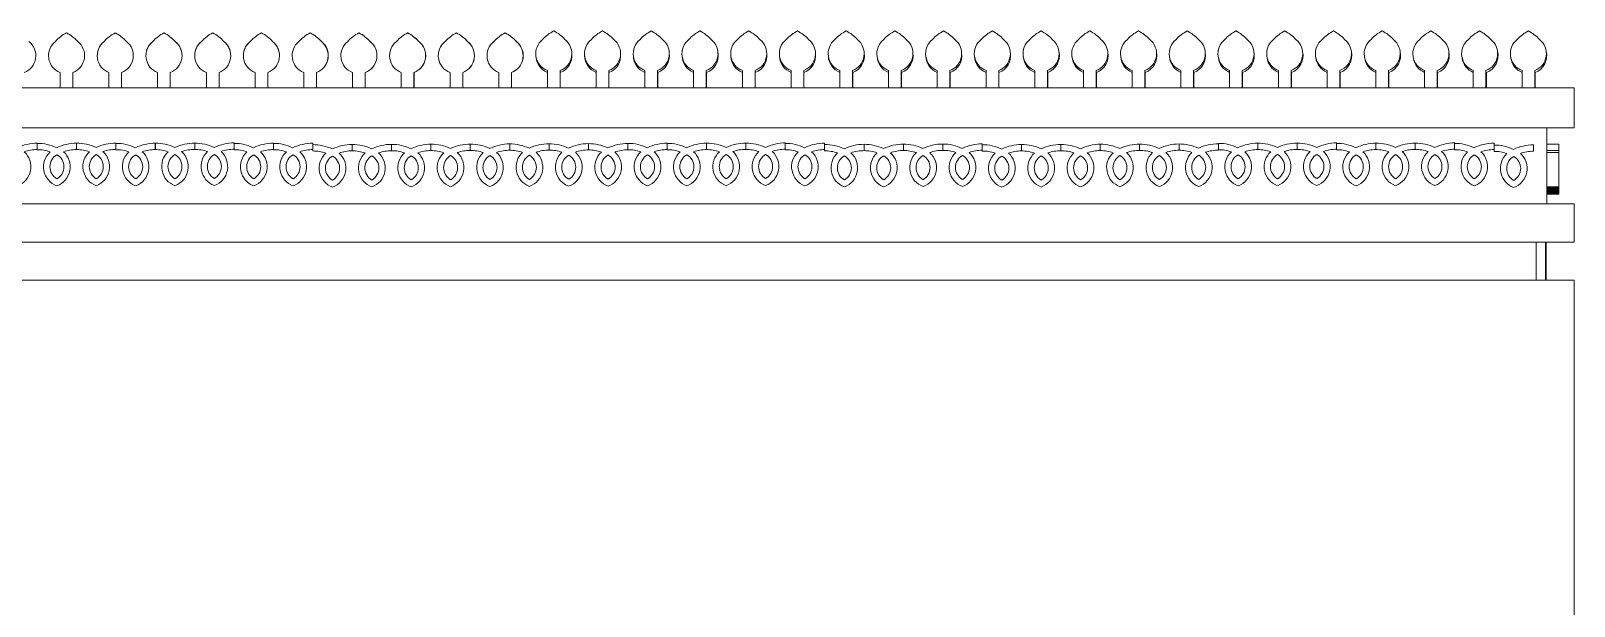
# Model space of a CAD drawing. Header units: inches. Extents: x -6210 to 141093, y -2740 to 21225.
# Drawn here: x 97488.3 to 97731.8, y 3316.5 to 3407.1 of the extents above; entities that cross this region are included whole.
import ezdxf

# ---------------------------------------------------------------- set-up
doc = ezdxf.new("R2010")
doc.units = ezdxf.units.IN
doc.header["$LTSCALE"] = 100
doc.header["$MEASUREMENT"] = 0

msp = doc.modelspace()

# ---------------------------------------------------------------- linework, layer by layer
at = {"color": 0, "linetype": 'Continuous', "lineweight": 0, "extrusion": (0, 1, 0)}
for p, q in [((97492.92308, 3400.54326), (97492.92308, 3398.12844)), ((97494.92308, 3398.12844), (97494.92308, 3400.54326)), ((97500.61058, 3400.54326), (97500.61058, 3398.12844)), ((97502.61058, 3398.12844), (97502.61058, 3400.54326)), ((97508.29808, 3400.54325), (97508.29808, 3398.12844)), ((97510.29808, 3398.12844), (97510.29808, 3400.54325)), ((97515.98558, 3400.54325), (97515.98558, 3398.12844)), ((97517.98558, 3398.12844), (97517.98558, 3400.54325)), ((97523.67308, 3400.54312), (97523.67308, 3398.12844)), ((97525.67308, 3398.12844), (97525.67308, 3400.54312)), ((97531.36058, 3400.54323), (97531.36058, 3398.12844)), ((97533.36058, 3398.12844), (97533.36058, 3400.54323)), ((97533.37079, 3400.54323), (97533.37079, 3398.12844)), ((97539.04808, 3400.54323), (97539.04808, 3398.12844)), ((97541.04808, 3398.12844), (97541.04808, 3400.54323)), ((97541.05829, 3400.54346), (97541.05829, 3398.12844)), ((97546.73558, 3400.54322), (97546.73558, 3398.12844)), ((97548.73558, 3398.12844), (97548.73558, 3400.54322)), ((97548.74579, 3400.54334), (97548.74579, 3398.12844)), ((97554.42308, 3400.54322), (97554.42308, 3398.12844)), ((97556.42308, 3398.12844), (97556.42308, 3400.54322)), ((97556.43329, 3400.54322), (97556.43329, 3398.12844)), ((97562.11058, 3400.5431), (97562.11058, 3398.12844)), ((97564.11058, 3398.12844), (97564.11058, 3400.5431)), ((97564.13101, 3400.54321), (97564.13101, 3398.12844)), ((97569.79808, 3400.85463), (97569.79808, 3398.12844)), ((97571.79808, 3398.12844), (97571.79808, 3400.85463)), ((97571.81851, 3400.54344), (97571.81851, 3398.12844)), ((97577.48558, 3400.8545), (97577.48558, 3398.12844)), ((97579.48558, 3398.12844), (97579.48558, 3400.8545)), ((97579.50601, 3400.54332), (97579.50601, 3398.12844)), ((97585.17308, 3400.85438), (97585.17308, 3398.12844)), ((97587.17308, 3398.12844), (97587.17308, 3400.85438)), ((97587.19351, 3400.5432), (97587.19351, 3398.12844)), ((97592.86058, 3400.85426), (97592.86058, 3398.12844)), ((97594.86058, 3398.12844), (97594.86058, 3400.85426)), ((97594.89122, 3400.54319), (97594.89122, 3398.12844)), ((97600.54808, 3400.85425), (97600.54808, 3398.12844)), ((97602.54808, 3398.12844), (97602.54808, 3400.85425)), ((97602.57872, 3400.54342), (97602.57872, 3398.12844)), ((97608.23558, 3400.85425), (97608.23558, 3398.12844)), ((97610.23558, 3398.12844), (97610.23558, 3400.85425)), ((97610.26622, 3400.5433), (97610.26622, 3398.12844)), ((97615.92308, 3400.85424), (97615.92308, 3398.12844)), ((97617.92308, 3398.12844), (97617.92308, 3400.85424)), ((97617.95372, 3400.54329), (97617.95372, 3398.12844)), ((97623.61058, 3400.85412), (97623.61058, 3398.12844)), ((97625.61058, 3398.12844), (97625.61058, 3400.85412)), ((97625.64122, 3400.54352), (97625.64122, 3398.12844)), ((97631.29808, 3400.854), (97631.29808, 3398.12844)), ((97633.29808, 3398.12844), (97633.29808, 3400.854)), ((97633.32872, 3400.5434), (97633.32872, 3398.12844)), ((97638.98558, 3400.85388), (97638.98558, 3398.12844)), ((97640.98558, 3398.12844), (97640.98558, 3400.85388)), ((97641.01622, 3400.54327), (97641.01622, 3398.12844)), ((97646.67308, 3400.85375), (97646.67308, 3398.12844)), ((97648.67308, 3398.12844), (97648.67308, 3400.85375)), ((97648.71394, 3400.54327), (97648.71394, 3398.12844)), ((97654.36058, 3400.85375), (97654.36058, 3398.12844)), ((97656.36058, 3398.12844), (97656.36058, 3400.85375)), ((97656.40144, 3400.54349), (97656.40144, 3398.12844)), ((97662.04808, 3400.85374), (97662.04808, 3398.12844)), ((97664.04808, 3398.12844), (97664.04808, 3400.85374)), ((97664.08894, 3400.54337), (97664.08894, 3398.12844)), ((97669.73558, 3400.85374), (97669.73558, 3398.12844)), ((97671.73558, 3398.12844), (97671.73558, 3400.85374)), ((97671.77644, 3400.54325), (97671.77644, 3398.12844)), ((97677.42308, 3400.85362), (97677.42308, 3398.12844)), ((97679.42308, 3398.12844), (97679.42308, 3400.85362)), ((97679.47415, 3400.54325), (97679.47415, 3398.12844)), ((97685.11058, 3400.85349), (97685.11058, 3398.12844)), ((97687.11058, 3398.12844), (97687.11058, 3400.85349)), ((97687.16165, 3400.54347), (97687.16165, 3398.12844)), ((97692.79808, 3400.85337), (97692.79808, 3398.12844)), ((97694.79808, 3398.12844), (97694.79808, 3400.85337)), ((97694.84915, 3400.54335), (97694.84915, 3398.12844)), ((97700.48558, 3400.85325), (97700.48558, 3398.12844)), ((97702.48558, 3398.12844), (97702.48558, 3400.85325)), ((97702.53665, 3400.54323), (97702.53665, 3398.12844)), ((97708.17308, 3400.85324), (97708.17308, 3398.12844)), ((97710.17308, 3398.12844), (97710.17308, 3400.85324)), ((97710.23437, 3400.54322), (97710.23436, 3398.12844)), ((97715.86058, 3400.85324), (97715.86058, 3398.12844)), ((97717.86058, 3398.12844), (97717.86058, 3400.85324)), ((97717.92187, 3400.54345), (97717.92186, 3398.12844)), ((97723.54808, 3400.85323), (97723.54808, 3398.12844)), ((97725.54808, 3398.12844), (97725.54808, 3400.85323)), ((97725.60937, 3400.54333), (97725.60936, 3398.12844)), ((97731.77012, 3398.12844), (97377.56972, 3398.12844)), ((97731.77012, 3398.12844), (97731.77012, 3391.83257)), ((97371.39574, 3391.83257), (97731.77012, 3391.83257)), ((97727.47172, 3391.83257), (97727.47172, 3379.83257)), ((97489.30118, 3389.4013), (97489.30118, 3388.40404)), ((97489.30118, 3388.38079), (97489.30118, 3389.37805)), ((97495.51328, 3389.4013), (97495.51328, 3388.40404)), ((97495.51328, 3388.40404), (97495.51328, 3389.4013)), ((97501.72538, 3389.42456), (97501.72538, 3388.4273)), ((97501.72538, 3388.38079), (97501.72538, 3389.37805)), ((97507.92834, 3388.40404), (97507.92834, 3389.4013)), ((97507.93748, 3389.4013), (97507.93748, 3388.40404)), ((97514.14044, 3389.42456), (97514.14044, 3388.42729)), ((97514.14044, 3388.42729), (97514.14044, 3389.42456)), ((97520.35254, 3389.44781), (97520.35254, 3388.45055)), ((97520.35254, 3388.38079), (97520.35254, 3389.37805)), ((97526.56464, 3389.4013), (97526.56464, 3388.40404)), ((97526.56464, 3388.38079), (97526.56464, 3389.37805)), ((97532.77674, 3389.4013), (97532.77674, 3388.40404)), ((97532.77674, 3388.17694), (97532.77674, 3389.1742)), ((97538.98884, 3389.19746), (97538.98884, 3388.2002)), ((97538.98884, 3388.2002), (97538.98884, 3389.19746)), ((97545.20094, 3389.22072), (97545.20094, 3388.22346)), ((97545.20094, 3388.22346), (97545.20094, 3389.22072)), ((97551.41304, 3389.24397), (97551.41304, 3388.24671)), ((97551.41304, 3388.24671), (97551.41304, 3389.24397)), ((97557.62514, 3389.26723), (97557.62514, 3388.26997)), ((97557.62514, 3388.26997), (97557.62514, 3389.26723)), ((97563.83724, 3389.29049), (97563.83724, 3388.29323)), ((97563.83724, 3388.29323), (97563.83724, 3389.29049)), ((97570.04934, 3389.31374), (97570.04934, 3388.31648)), ((97570.04934, 3388.31648), (97570.04934, 3389.31374)), ((97576.26144, 3389.337), (97576.26144, 3388.33974)), ((97576.26144, 3388.33974), (97576.26144, 3389.337)), ((97582.47354, 3388.38079), (97582.47354, 3389.37805)), ((97582.47354, 3389.36026), (97582.47354, 3388.36299)), ((97588.68564, 3389.4013), (97588.68564, 3388.40404)), ((97588.68564, 3388.38079), (97588.68564, 3389.37805)), ((97594.89613, 3388.40404), (97594.89613, 3389.4013)), ((97594.89775, 3389.4013), (97594.89775, 3388.40404)), ((97601.10519, 3388.4273), (97601.10519, 3389.42456)), ((97601.10823, 3389.42456), (97601.10823, 3388.4273)), ((97607.31729, 3389.44782), (97607.31729, 3388.45056)), ((97607.31729, 3388.38079), (97607.31729, 3389.37805)), ((97613.52939, 3389.4013), (97613.52939, 3388.40404)), ((97613.52939, 3388.20737), (97613.52939, 3389.20463)), ((97619.74149, 3389.22789), (97619.74149, 3388.23063)), ((97619.74149, 3388.23063), (97619.74149, 3389.22789)), ((97625.95359, 3389.25114), (97625.95359, 3388.25388)), ((97625.95359, 3388.25388), (97625.95359, 3389.25114)), ((97632.16569, 3389.2744), (97632.16569, 3388.27714)), ((97632.16569, 3388.27714), (97632.16569, 3389.2744)), ((97638.37779, 3389.29766), (97638.37779, 3388.3004)), ((97638.37779, 3388.17239), (97638.37779, 3389.16965)), ((97644.58989, 3389.19291), (97644.58989, 3388.19565)), ((97644.58989, 3388.19565), (97644.58989, 3389.19291)), ((97650.80199, 3389.21617), (97650.80199, 3388.2189)), ((97650.80199, 3388.2189), (97650.80199, 3389.21617)), ((97657.01409, 3389.23942), (97657.01409, 3388.24216)), ((97657.01409, 3388.24216), (97657.01409, 3389.23942)), ((97663.22619, 3389.26268), (97663.22619, 3388.26542)), ((97663.22619, 3388.26542), (97663.22619, 3389.26268)), ((97669.43829, 3389.28593), (97669.43829, 3388.28867)), ((97669.43829, 3388.28867), (97669.43829, 3389.28593)), ((97675.65039, 3388.38079), (97675.65039, 3389.37805)), ((97675.65039, 3389.30919), (97675.65039, 3388.31193)), ((97681.86249, 3389.4013), (97681.86249, 3388.40404)), ((97681.86249, 3388.40404), (97681.86249, 3389.4013)), ((97688.07288, 3388.4273), (97688.07288, 3389.42456)), ((97688.07459, 3389.42456), (97688.07459, 3388.4273)), ((97694.28498, 3389.44782), (97694.28498, 3388.45056)), ((97694.28498, 3388.38079), (97694.28498, 3389.37805)), ((97700.49627, 3388.40404), (97700.49627, 3389.4013)), ((97700.49708, 3389.4013), (97700.49708, 3388.40404)), ((97706.70681, 3388.4273), (97706.70681, 3389.42456)), ((97706.70838, 3389.42456), (97706.70838, 3388.4273)), ((97712.91891, 3389.44782), (97712.91891, 3388.45056)), ((97712.91891, 3388.38079), (97712.91891, 3389.37805)), ((97719.13101, 3389.4013), (97719.13101, 3388.40404)), ((97727.47172, 3389.2605), (97729.34505, 3389.2605)), ((97729.34505, 3389.2605), (97729.34505, 3388.26324)), ((97719.13101, 3388.11845), (97719.13101, 3389.11571)), ((97725.34311, 3389.13897), (97725.34311, 3388.14171)), ((97727.47172, 3388.26324), (97729.34505, 3388.26324)), ((97727.47172, 3387.91889), (97729.34505, 3387.91889)), ((97729.34505, 3388.26324), (97729.34505, 3387.91889)), ((97729.34505, 3387.91889), (97729.34505, 3382.54581)), ((97727.47172, 3382.54581), (97729.34505, 3382.54581)), ((97727.47172, 3382.5226), (97729.34505, 3382.5226)), ((97727.47172, 3382.4994), (97729.34505, 3382.4994)), ((97727.47172, 3382.47614), (97729.34505, 3382.47614)), ((97727.47172, 3382.45288), (97729.34505, 3382.45288)), ((97727.47172, 3382.42963), (97729.34505, 3382.42963)), ((97727.47172, 3382.40637), (97729.34505, 3382.40637)), ((97727.47172, 3382.38311), (97729.34505, 3382.38311)), ((97727.47172, 3382.35991), (97729.34505, 3382.35991)), ((97727.47172, 3382.3367), (97729.34505, 3382.3367)), ((97727.47172, 3382.31345), (97729.34505, 3382.31345)), ((97727.47172, 3382.29019), (97729.34505, 3382.29019)), ((97727.47172, 3382.26698), (97729.34505, 3382.26698)), ((97727.47172, 3382.24373), (97729.34505, 3382.24373)), ((97727.47172, 3382.22047), (97729.34505, 3382.22047)), ((97727.47172, 3382.19721), (97729.34505, 3382.19721)), ((97727.47172, 3382.17401), (97729.34505, 3382.17401)), ((97727.47172, 3382.15075), (97729.34505, 3382.15075)), ((97727.47172, 3382.1275), (97729.34505, 3382.1275)), ((97727.47172, 3382.10424), (97729.34505, 3382.10424)), ((97727.47172, 3382.08098), (97729.34505, 3382.08098)), ((97727.47172, 3382.05773), (97729.34505, 3382.05773)), ((97727.47172, 3382.03452), (97729.34505, 3382.03452)), ((97727.47172, 3382.01126), (97729.34505, 3382.01126)), ((97727.47172, 3381.98806), (97729.34505, 3381.98806)), ((97727.47172, 3381.96485), (97729.34505, 3381.96485)), ((97727.47172, 3381.94165), (97729.34505, 3381.94165)), ((97727.47172, 3381.91844), (97729.34505, 3381.91844)), ((97727.47172, 3381.89519), (97729.34505, 3381.89519)), ((97727.47172, 3381.87193), (97729.34505, 3381.87193)), ((97727.47172, 3381.84867), (97729.34505, 3381.84867)), ((97729.34505, 3382.54581), (97729.34505, 3382.5226)), ((97729.34505, 3382.5226), (97729.34505, 3382.4994)), ((97729.34505, 3382.4994), (97729.34505, 3382.47614)), ((97729.34505, 3382.47614), (97729.34505, 3382.45288)), ((97729.34505, 3382.45288), (97729.34505, 3382.42963)), ((97729.34505, 3382.42963), (97729.34505, 3382.40637)), ((97729.34505, 3382.40637), (97729.34505, 3382.38311)), ((97729.34505, 3382.38311), (97729.34505, 3382.35991)), ((97729.34505, 3382.35991), (97729.34505, 3382.3367)), ((97729.34505, 3382.3367), (97729.34505, 3382.31345)), ((97729.34505, 3382.31345), (97729.34505, 3382.29019)), ((97729.34505, 3382.29019), (97729.34505, 3382.26698)), ((97729.34505, 3382.26698), (97729.34505, 3382.24373)), ((97729.34505, 3382.24373), (97729.34505, 3382.22047)), ((97729.34505, 3382.22047), (97729.34505, 3382.19721)), ((97729.34505, 3382.19721), (97729.34505, 3382.17401)), ((97729.34505, 3382.17401), (97729.34505, 3382.15075)), ((97729.34505, 3382.15075), (97729.34505, 3382.1275)), ((97729.34505, 3382.1275), (97729.34505, 3382.10424)), ((97729.34505, 3382.10424), (97729.34505, 3382.08098)), ((97729.34505, 3382.08098), (97729.34505, 3382.05773)), ((97729.34505, 3382.05773), (97729.34505, 3382.03452)), ((97729.34505, 3382.03452), (97729.34505, 3382.01126)), ((97729.34505, 3382.01126), (97729.34505, 3381.98806)), ((97729.34505, 3381.98806), (97729.34505, 3381.96485)), ((97729.34505, 3381.96485), (97729.34505, 3381.94165)), ((97729.34505, 3381.94165), (97729.34505, 3381.91844)), ((97729.34505, 3381.91844), (97729.34505, 3381.89519)), ((97729.34505, 3381.89519), (97729.34505, 3381.87193)), ((97729.34505, 3381.87193), (97729.34505, 3381.84867)), ((97729.34505, 3381.84867), (97729.34505, 3381.82547)), ((97731.77012, 3379.83257), (97371.39574, 3379.83257)), ((97727.47172, 3381.82547), (97729.34505, 3381.82547)), ((97727.47172, 3381.80221), (97729.34505, 3381.80221)), ((97727.47172, 3381.77896), (97729.34505, 3381.77896)), ((97727.47172, 3381.7557), (97729.34505, 3381.7557)), ((97727.47172, 3381.73244), (97729.34505, 3381.73244)), ((97727.47172, 3381.70919), (97729.34505, 3381.70919)), ((97727.47172, 3381.68593), (97729.34505, 3381.68593)), ((97727.47172, 3381.66267), (97729.34505, 3381.66267)), ((97727.47172, 3381.63942), (97729.34505, 3381.63942)), ((97727.47172, 3381.61616), (97729.34505, 3381.61616)), ((97727.47172, 3381.5929), (97729.34505, 3381.5929)), ((97727.47172, 3381.56965), (97729.34505, 3381.56965)), ((97727.47172, 3381.54644), (97729.34505, 3381.54644)), ((97727.47172, 3381.52324), (97729.34505, 3381.52324)), ((97727.47172, 3381.49998), (97729.34505, 3381.49998)), ((97727.47172, 3381.47677), (97729.34505, 3381.47677)), ((97727.47172, 3381.45352), (97729.34505, 3381.45352)), ((97727.47172, 3381.43026), (97729.34505, 3381.43026)), ((97727.47172, 3381.407), (97729.34505, 3381.407)), ((97727.47172, 3381.38375), (97729.34505, 3381.38375)), ((97729.34505, 3381.82547), (97729.34505, 3381.80221)), ((97729.34505, 3381.80221), (97729.34505, 3381.77896)), ((97729.34505, 3381.77896), (97729.34505, 3381.7557)), ((97729.34505, 3381.7557), (97729.34505, 3381.73244)), ((97729.34505, 3381.73244), (97729.34505, 3381.70919)), ((97729.34505, 3381.70919), (97729.34505, 3381.68593)), ((97729.34505, 3381.68593), (97729.34505, 3381.66267)), ((97729.34505, 3381.66267), (97729.34505, 3381.63942)), ((97729.34505, 3381.63942), (97729.34505, 3381.61616)), ((97729.34505, 3381.61616), (97729.34505, 3381.5929)), ((97729.34505, 3381.5929), (97729.34505, 3381.56965)), ((97729.34505, 3381.56965), (97729.34505, 3381.54644)), ((97729.34505, 3381.54644), (97729.34505, 3381.52324)), ((97729.34505, 3381.52324), (97729.34505, 3381.49998)), ((97729.34505, 3381.49998), (97729.34505, 3381.47677)), ((97729.34505, 3381.47677), (97729.34505, 3381.45352)), ((97729.34505, 3381.45352), (97729.34505, 3381.43026)), ((97729.34505, 3381.43026), (97729.34505, 3381.407)), ((97729.34505, 3381.407), (97729.34505, 3381.38375)), ((97731.77012, 3379.83257), (97731.77012, 3373.83257)), ((97365.39574, 3373.83257), (97731.77012, 3373.83257)), ((97725.77012, 3373.83257), (97725.77012, 3367.83257)), ((97727.27012, 3373.83257), (97727.27012, 3367.83257)), ((97727.33354, 3373.83257), (97727.33354, 3367.83257)), ((97731.77012, 3367.83257), (97365.39574, 3367.83257)), ((97731.77012, 3367.83257), (97731.77012, 3306.12856))]:
    msp.add_line(p, q, dxfattribs=at)
at = {"color": 0, "linetype": 'Continuous', "lineweight": 0}
for centre, radius, start, end in [((97496.84442, 3401.16088), 6.34226, 117.4268136, 137.6041199), ((97491.00174, 3401.16088), 6.34226, 42.3958801, 62.5731864), ((97504.53192, 3401.16087), 6.34226, 117.4268136, 137.6041199), ((97498.68924, 3401.16087), 6.34226, 42.3958801, 62.5731864), ((97512.21942, 3401.1611), 6.34226, 117.4268136, 137.6041199), ((97512.21942, 3401.16087), 6.34226, 117.4268136, 137.6041199), ((97506.37674, 3401.1611), 6.34226, 42.3958801, 62.5731864), ((97506.37674, 3401.16087), 6.34226, 42.3958801, 62.5731864), ((97519.90692, 3401.16098), 6.34226, 117.4268136, 137.6041199), ((97519.90692, 3401.16086), 6.34226, 117.4268136, 137.6041199), ((97514.06424, 3401.16098), 6.34226, 42.3958801, 62.5731864), ((97514.06424, 3401.16086), 6.34226, 42.3958801, 62.5731864), ((97527.59442, 3401.16085), 6.34226, 117.4268136, 137.6041199), ((97527.59442, 3401.16074), 6.34226, 117.4268136, 137.6041199), ((97521.75174, 3401.16085), 6.34226, 42.3958801, 62.5731864), ((97521.75174, 3401.16074), 6.34226, 42.3958801, 62.5731864), ((97535.28192, 3401.16085), 6.34226, 117.4268136, 137.6041199), ((97529.43924, 3401.16085), 6.34226, 42.3958801, 62.5731864), ((97535.29214, 3401.16085), 6.34226, 117.4268136, 117.4788061), ((97529.44945, 3401.16085), 6.34226, 42.3958801, 62.5731864), ((97542.96942, 3401.16084), 6.34226, 117.4268136, 137.6041199), ((97537.12674, 3401.16084), 6.34226, 42.3958801, 62.5731864), ((97542.97964, 3401.16108), 6.34226, 117.4268136, 117.4810848), ((97537.13695, 3401.16108), 6.34226, 42.3958801, 62.5731864), ((97550.65692, 3401.16084), 6.34226, 117.4268136, 137.6041199), ((97544.81424, 3401.16084), 6.34226, 42.3958801, 62.5731864), ((97550.66714, 3401.16095), 6.34226, 117.4268136, 117.4799454), ((97544.82445, 3401.16095), 6.34226, 42.3958801, 62.5731864), ((97558.34442, 3401.16083), 6.34226, 117.4268136, 137.6041199), ((97552.50174, 3401.16083), 6.34226, 42.3958801, 62.5731864), ((97558.35464, 3401.16083), 6.34226, 117.4268136, 117.4788061), ((97552.51195, 3401.16083), 6.34226, 42.3958801, 62.5731864), ((97566.03192, 3401.16071), 6.34226, 117.4268136, 137.6041199), ((97560.18924, 3401.16071), 6.34226, 42.3958801, 62.5731864), ((97566.05235, 3401.16083), 6.34226, 117.4268136, 117.5319605), ((97560.20967, 3401.16083), 6.34226, 42.3958801, 62.5731864), ((97573.71942, 3401.47224), 6.34226, 117.4268136, 137.6041199), ((97567.87674, 3401.47224), 6.34226, 42.3958801, 62.5731864), ((97581.40692, 3401.47212), 6.34226, 117.4268136, 137.6041199), ((97575.56424, 3401.47212), 6.34226, 42.3958801, 62.5731864), ((97589.09442, 3401.47199), 6.34226, 117.4268136, 137.6041199), ((97583.25174, 3401.47199), 6.34226, 42.3958801, 62.5731864), ((97596.78192, 3401.47187), 6.34226, 117.4268136, 137.6041199), ((97590.93924, 3401.47187), 6.34226, 42.3958801, 62.5731864), ((97604.46942, 3401.47187), 6.34226, 117.4268136, 137.6041199), ((97598.62674, 3401.47187), 6.34226, 42.3958801, 62.5731864), ((97612.15692, 3401.47186), 6.34226, 117.4268136, 137.6041199), ((97606.31424, 3401.47186), 6.34226, 42.3958801, 62.5731864), ((97619.84442, 3401.47186), 6.34226, 117.4268136, 137.6041199), ((97614.00174, 3401.47186), 6.34226, 42.3958801, 62.5731864), ((97627.53192, 3401.47173), 6.34226, 117.4268136, 137.6041199), ((97621.68924, 3401.47173), 6.34226, 42.3958801, 62.5731864), ((97635.21942, 3401.47161), 6.34226, 117.4268136, 137.6041199), ((97629.37674, 3401.47161), 6.34226, 42.3958801, 62.5731864), ((97642.90692, 3401.47149), 6.34226, 117.4268136, 137.6041199), ((97637.06424, 3401.47149), 6.34226, 42.3958801, 62.5731864), ((97650.59442, 3401.47137), 6.34226, 117.4268136, 137.6041199), ((97644.75174, 3401.47137), 6.34226, 42.3958801, 62.5731864), ((97658.28192, 3401.47136), 6.34226, 117.4268136, 137.6041199), ((97652.43924, 3401.47136), 6.34226, 42.3958801, 62.5731864), ((97665.96942, 3401.47136), 6.34226, 117.4268136, 137.6041199), ((97660.12674, 3401.47136), 6.34226, 42.3958801, 62.5731864), ((97673.65692, 3401.47135), 6.34226, 117.4268136, 137.6041199), ((97667.81424, 3401.47135), 6.34226, 42.3958801, 62.5731864), ((97681.34442, 3401.47123), 6.34226, 117.4268136, 137.6041199), ((97675.50174, 3401.47123), 6.34226, 42.3958801, 62.5731864), ((97689.03192, 3401.47111), 6.34226, 117.4268136, 137.6041199), ((97683.18924, 3401.47111), 6.34226, 42.3958801, 62.5731864), ((97696.71942, 3401.47099), 6.34226, 117.4268136, 137.6041199), ((97690.87674, 3401.47099), 6.34226, 42.3958801, 62.5731864), ((97704.40692, 3401.47086), 6.34226, 117.4268136, 137.6041199), ((97698.56424, 3401.47086), 6.34226, 42.3958801, 62.5731864), ((97712.09442, 3401.47086), 6.34226, 117.4268136, 137.6041199), ((97706.25174, 3401.47086), 6.34226, 42.3958801, 62.5731864), ((97719.78192, 3401.47085), 6.34226, 117.4268136, 137.6041199), ((97713.93924, 3401.47085), 6.34226, 42.3958801, 62.5731864), ((97727.46942, 3401.47085), 6.34226, 117.4268136, 137.6041199), ((97721.62674, 3401.47085), 6.34226, 42.3958801, 62.5731864), ((97486.23558, 3403.20551), 2.84375, 290.5881717, 51.7014143), ((97493.92308, 3403.20539), 2.84375, 128.2985857, 249.411834), ((97493.92308, 3403.20539), 2.84375, 290.5881717, 51.7014143), ((97501.61058, 3403.20538), 2.84375, 128.2985857, 249.411834), ((97501.61058, 3403.20538), 2.84375, 290.5881717, 51.7014143), ((97509.29808, 3403.20561), 2.84375, 128.2985857, 180.0023011), ((97509.29808, 3403.20538), 2.84375, 128.2985857, 249.411834), ((97509.29808, 3403.20538), 2.84375, 290.5881717, 51.7014143), ((97509.29808, 3403.20561), 2.84375, 359.9976111, 51.7014143), ((97516.98558, 3403.20549), 2.84375, 128.2985857, 180.001125), ((97516.98558, 3403.20537), 2.84375, 128.2985857, 249.411834), ((97516.98558, 3403.20537), 2.84375, 290.5881717, 51.7014143), ((97516.98558, 3403.20549), 2.84375, 359.9987801, 51.7014143), ((97524.67308, 3403.20537), 2.84375, 128.2985857, 180.0011286), ((97524.67308, 3403.20525), 2.84375, 128.2985857, 249.411834), ((97524.67308, 3403.20525), 2.84375, 290.5881717, 51.7014143), ((97524.67308, 3403.20537), 2.84375, 359.9987836, 51.7014143), ((97532.36058, 3403.20536), 2.84375, 128.2985857, 249.411834), ((97532.36058, 3403.20536), 2.84375, 290.5881717, 51.7014143), ((97532.37079, 3403.20536), 2.84375, 290.5881717, 51.7014143), ((97540.04808, 3403.20536), 2.84375, 128.2985857, 249.411834), ((97540.04808, 3403.20536), 2.84375, 290.5881717, 51.7014143), ((97540.05829, 3403.20559), 2.84375, 290.5881717, 51.7014143), ((97547.73558, 3403.20535), 2.84375, 128.2985857, 249.411834), ((97547.73558, 3403.20535), 2.84375, 290.5881717, 51.7014143), ((97547.74579, 3403.20547), 2.84375, 290.5881717, 51.7014143), ((97555.42308, 3403.20534), 2.84375, 128.2985857, 249.411834), ((97555.42308, 3403.20534), 2.84375, 290.5881717, 51.7014143), ((97555.43329, 3403.20534), 2.84375, 290.5881717, 51.7014143), ((97563.11058, 3403.20522), 2.84375, 128.2985857, 249.411834), ((97563.11058, 3403.20522), 2.84375, 290.5881717, 51.7014143), ((97563.13101, 3403.20534), 2.84375, 290.5881717, 51.7014143), ((97570.79808, 3403.51675), 2.84375, 128.2985857, 249.411834), ((97570.79808, 3403.51675), 2.84375, 290.5881717, 51.7014143), ((97578.48558, 3403.51663), 2.84375, 128.2985857, 249.411834), ((97578.48558, 3403.51663), 2.84375, 290.5881717, 51.7014143), ((97586.17308, 3403.51651), 2.84375, 128.2985857, 249.411834), ((97586.17308, 3403.51651), 2.84375, 290.5881717, 51.7014143), ((97593.86058, 3403.51639), 2.84375, 128.2985857, 249.411834), ((97593.86058, 3403.51639), 2.84375, 290.5881717, 51.7014143), ((97601.54808, 3403.51638), 2.84375, 128.2985857, 249.411834), ((97601.54808, 3403.51638), 2.84375, 290.5881717, 51.7014143), ((97609.23558, 3403.51637), 2.84375, 128.2985857, 249.411834), ((97609.23558, 3403.51637), 2.84375, 290.5881717, 51.7014143), ((97616.92308, 3403.51637), 2.84375, 128.2985857, 249.411834), ((97616.92308, 3403.51637), 2.84375, 290.5881717, 51.7014143), ((97624.61058, 3403.51625), 2.84375, 128.2985857, 249.411834), ((97624.61058, 3403.51625), 2.84375, 290.5881717, 51.7014143), ((97632.29808, 3403.51612), 2.84375, 128.2985857, 249.411834), ((97632.29808, 3403.51612), 2.84375, 290.5881717, 51.7014143), ((97639.98558, 3403.516), 2.84375, 128.2985857, 249.411834), ((97639.98558, 3403.516), 2.84375, 290.5881717, 51.7014143), ((97647.67308, 3403.51588), 2.84375, 128.2985857, 249.411834), ((97647.67308, 3403.51588), 2.84375, 290.5881717, 51.7014143), ((97655.36058, 3403.51588), 2.84375, 128.2985857, 249.411834), ((97655.36058, 3403.51588), 2.84375, 290.5881717, 51.7014143), ((97663.04808, 3403.51587), 2.84375, 128.2985857, 249.411834), ((97663.04808, 3403.51587), 2.84375, 290.5881717, 51.7014143), ((97670.73558, 3403.51586), 2.84375, 128.2985857, 249.411834), ((97670.73558, 3403.51586), 2.84375, 290.5881717, 51.7014143), ((97678.42308, 3403.51574), 2.84375, 128.2985857, 249.411834), ((97678.42308, 3403.51574), 2.84375, 290.5881717, 51.7014143), ((97678.47415, 3403.20537), 2.84375, 290.5881717, 12.5145477), ((97686.11058, 3403.51562), 2.84375, 128.2985857, 249.411834), ((97686.11058, 3403.51562), 2.84375, 290.5881717, 51.7014143), ((97686.16165, 3403.2056), 2.84375, 290.5881717, 12.5214097), ((97693.79808, 3403.5155), 2.84375, 128.2985857, 249.411834), ((97693.79808, 3403.5155), 2.84375, 290.5881717, 51.7014143), ((97693.84915, 3403.20548), 2.84375, 290.5881717, 12.5214097), ((97701.48558, 3403.51538), 2.84375, 128.2985857, 249.411834), ((97701.48558, 3403.51538), 2.84375, 290.5881717, 51.7014143), ((97701.53665, 3403.20535), 2.84375, 290.5881717, 12.5214097), ((97709.17308, 3403.51537), 2.84375, 128.2985857, 249.411834), ((97709.17308, 3403.51537), 2.84375, 290.5881717, 51.7014143), ((97709.23437, 3403.20535), 2.84375, 290.5881717, 14.3673494), ((97716.86058, 3403.51536), 2.84375, 128.2985857, 249.411834), ((97716.86058, 3403.51536), 2.84375, 290.5881717, 51.7014143), ((97716.92187, 3403.20558), 2.84375, 290.5881717, 14.3732357), ((97724.54808, 3403.51536), 2.84375, 128.2985857, 249.411834), ((97724.54808, 3403.51536), 2.84375, 290.5881717, 51.7014143), ((97724.60937, 3403.20545), 2.84375, 290.5881717, 14.3702911), ((97570.81851, 3403.20557), 2.84375, 180.6126886, 248.9715195), ((97570.81851, 3403.20557), 2.84375, 290.5881717, 6.8990945), ((97578.50601, 3403.20544), 2.84375, 180.6126886, 248.9715195), ((97578.50601, 3403.20544), 2.84375, 290.5881717, 6.8990945), ((97586.19351, 3403.20532), 2.84375, 180.6126886, 248.9715195), ((97586.19351, 3403.20532), 2.84375, 290.5881717, 6.8990945), ((97593.89122, 3403.20532), 2.84375, 182.4754407, 248.7508753), ((97593.89122, 3403.20532), 2.84375, 290.5881717, 8.7763636), ((97601.57872, 3403.20554), 2.84375, 182.481964, 248.7508753), ((97601.57872, 3403.20554), 2.84375, 290.5881717, 8.7782125), ((97609.26622, 3403.20542), 2.84375, 182.4787016, 248.7508753), ((97609.26622, 3403.20542), 2.84375, 290.5881717, 8.7772873), ((97616.95372, 3403.20542), 2.84375, 182.4787016, 248.7508753), ((97616.95372, 3403.20542), 2.84375, 290.5881717, 8.7772873), ((97624.64122, 3403.20564), 2.84375, 182.4884934, 248.7508753), ((97624.64122, 3403.20564), 2.84375, 290.5881717, 8.7800675), ((97632.32872, 3403.20552), 2.84375, 182.4884934, 248.7508753), ((97632.32872, 3403.20552), 2.84375, 290.5881717, 8.7800675), ((97640.01622, 3403.2054), 2.84375, 182.4884934, 248.7508753), ((97640.01622, 3403.2054), 2.84375, 290.5881717, 8.7800675), ((97647.71394, 3403.20539), 2.84375, 184.3400462, 248.5299003), ((97647.71394, 3403.20539), 2.84375, 290.5881717, 10.6528559), ((97655.40144, 3403.20562), 2.84375, 184.347935, 248.5299003), ((97655.40144, 3403.20562), 2.84375, 290.5881717, 10.6560878), ((97663.08894, 3403.2055), 2.84375, 184.3439896, 248.5299003), ((97663.08894, 3403.2055), 2.84375, 290.5881717, 10.6544708), ((97670.77644, 3403.20538), 2.84375, 184.3400462, 248.5299003), ((97670.77644, 3403.20538), 2.84375, 290.5881717, 10.6528559), ((97678.47415, 3403.20537), 2.84375, 186.1738758, 248.3085895), ((97686.16165, 3403.2056), 2.84375, 186.18769, 248.3085895), ((97693.84915, 3403.20548), 2.84375, 186.18769, 248.3085895), ((97701.53665, 3403.20535), 2.84375, 186.18769, 248.3085895), ((97709.23437, 3403.20535), 2.84375, 187.9968833, 248.0869382), ((97716.92187, 3403.20558), 2.84375, 188.0073776, 248.0869382), ((97724.60937, 3403.20545), 2.84375, 188.002129, 248.0869382), ((97489.30118, 3382.07915), 7.32216, 90, 115.3146468), ((97489.30118, 3382.05589), 7.32216, 65.1143541, 90), ((97495.51328, 3382.07915), 7.32216, 90, 115.3146468), ((97495.51328, 3382.07915), 7.32216, 65.1143541, 90), ((97501.72538, 3382.1024), 7.32216, 90, 115.3146468), ((97501.72538, 3382.05589), 7.32216, 65.1143541, 90), ((97507.93748, 3382.07915), 7.32216, 90, 115.3146468), ((97507.92834, 3382.07914), 7.32216, 65.1143541, 90), ((97514.14044, 3382.1024), 7.32216, 90, 115.3146468), ((97514.14044, 3382.1024), 7.32216, 65.1143541, 90), ((97520.35254, 3382.12565), 7.32216, 90, 115.3146468), ((97520.35254, 3382.05589), 7.32216, 65.1143541, 90), ((97526.56464, 3382.07915), 7.32216, 90, 115.3146468), ((97526.56464, 3382.05589), 7.32216, 65.1143541, 90), ((97532.77674, 3382.07915), 7.32216, 90, 115.3146468), ((97532.77674, 3381.85205), 7.32216, 65.1143541, 90), ((97538.98884, 3381.8753), 7.32216, 90, 115.3146468), ((97538.98884, 3381.8753), 7.32216, 65.1143541, 90), ((97545.20094, 3381.89856), 7.32216, 90, 115.3146468), ((97545.20094, 3381.89856), 7.32216, 65.1143541, 90), ((97551.41304, 3381.92182), 7.32216, 90, 115.3146468), ((97551.41304, 3381.92182), 7.32216, 65.1143541, 90), ((97557.62514, 3381.94507), 7.32216, 90, 115.3146468), ((97557.62514, 3381.94507), 7.32216, 65.1143541, 90), ((97563.83724, 3381.96833), 7.32216, 90, 115.3146468), ((97563.83724, 3381.96833), 7.32216, 65.1143541, 90), ((97570.04934, 3381.99159), 7.32216, 90, 115.3146468), ((97570.04934, 3381.99159), 7.32216, 65.1143541, 90), ((97576.26144, 3382.01484), 7.32216, 90, 115.3146468), ((97576.26144, 3382.01484), 7.32216, 65.1143541, 90), ((97582.47354, 3382.0381), 7.32216, 90, 115.3146468), ((97582.47354, 3382.05589), 7.32216, 65.1143541, 90), ((97588.68564, 3382.07915), 7.32216, 90, 115.3146468), ((97588.68564, 3382.05589), 7.32216, 65.1143541, 90), ((97594.89775, 3382.07915), 7.32216, 90, 115.3146468), ((97594.89613, 3382.07915), 7.32216, 65.1143541, 90), ((97601.10823, 3382.1024), 7.32216, 90, 115.3146468), ((97601.10519, 3382.1024), 7.32216, 65.1143541, 90), ((97607.31729, 3382.12566), 7.32216, 90, 115.3146468), ((97607.31729, 3382.05589), 7.32216, 65.1143541, 90), ((97613.52939, 3382.07915), 7.32216, 90, 115.3146468), ((97613.52939, 3381.88247), 7.32216, 65.1143541, 90), ((97619.74149, 3381.90573), 7.32216, 90, 115.3146468), ((97619.74149, 3381.90573), 7.32216, 65.1143541, 90), ((97625.95359, 3381.92899), 7.32216, 90, 115.3146468), ((97625.95359, 3381.92899), 7.32216, 65.1143541, 90), ((97632.16569, 3381.95224), 7.32216, 90, 115.3146468), ((97632.16569, 3381.95224), 7.32216, 65.1143541, 90), ((97638.37779, 3381.9755), 7.32216, 90, 115.3146468), ((97638.37779, 3381.84749), 7.32216, 65.1143541, 90), ((97644.58989, 3381.87075), 7.32216, 90, 115.3146468), ((97644.58989, 3381.87075), 7.32216, 65.1143541, 90), ((97650.80199, 3381.89401), 7.32216, 90, 115.3146468), ((97650.80199, 3381.89401), 7.32216, 65.1143541, 90), ((97657.01409, 3381.91726), 7.32216, 90, 115.3146468), ((97657.01409, 3381.91726), 7.32216, 65.1143541, 90), ((97663.22619, 3381.94052), 7.32216, 90, 115.3146468), ((97663.22619, 3381.94052), 7.32216, 65.1143541, 90), ((97669.43829, 3381.96378), 7.32216, 90, 115.3146468), ((97669.43829, 3381.96378), 7.32216, 65.1143541, 90), ((97675.65039, 3381.98703), 7.32216, 90, 115.3146468), ((97675.65039, 3382.05589), 7.32216, 65.1143541, 90), ((97681.86249, 3382.07915), 7.32216, 90, 115.3146468), ((97681.86249, 3382.07915), 7.32216, 65.1143541, 90), ((97688.07459, 3382.1024), 7.32216, 90, 115.3146468), ((97688.07288, 3382.1024), 7.32216, 65.1143541, 90), ((97694.28498, 3382.12566), 7.32216, 90, 115.3146468), ((97694.28498, 3382.05589), 7.32216, 65.1143541, 90), ((97700.49708, 3382.07915), 7.32216, 90, 115.3146468), ((97700.49627, 3382.07915), 7.32216, 65.1143541, 90), ((97706.70838, 3382.1024), 7.32216, 90, 115.3146468), ((97706.70681, 3382.1024), 7.32216, 65.1143541, 90), ((97712.91891, 3382.12566), 7.32216, 90, 115.3146468), ((97712.91891, 3382.05589), 7.32216, 65.1143541, 90), ((97719.13101, 3382.07915), 7.32216, 90, 115.3146468), ((97485.11145, 3385.68661), 3.18973, 289.8610043, 48.0713122), ((97489.30329, 3382.06745), 6.3366, 90.0190987, 108.9756396), ((97489.30329, 3382.04419), 6.3366, 71.2319189, 90.0190987), ((97493.4909, 3385.68661), 3.18973, 132.3525343, 250.1389957), ((97493.4909, 3385.68661), 2.18973, 119.6625692, 240.3374308), ((97491.32355, 3385.68661), 3.18973, 289.8610043, 48.0713122), ((97491.32355, 3385.68661), 2.18973, 299.6625692, 60.3374308), ((97495.51539, 3382.06745), 6.3366, 90.0190987, 108.9756396), ((97495.51539, 3382.06745), 6.3366, 71.2319189, 90.0190987), ((97499.703, 3385.70987), 3.18973, 132.3525343, 250.1389957), ((97499.703, 3385.70987), 2.18973, 119.6625692, 240.3374308), ((97497.53565, 3385.70987), 3.18973, 289.8610043, 48.0713122), ((97497.53565, 3385.70987), 2.18973, 299.6625692, 60.3374308), ((97501.72749, 3382.0907), 6.3366, 90.0190987, 108.9756396), ((97501.72749, 3382.04419), 6.3366, 71.2319189, 90.0190987), ((97505.9151, 3385.68661), 3.18973, 132.3525343, 250.1389957), ((97505.9151, 3385.68661), 2.18973, 119.6625692, 240.3374308), ((97503.74775, 3385.68661), 3.18973, 289.8610043, 48.0713122), ((97503.74775, 3385.68661), 2.18973, 299.6625692, 60.3374308), ((97507.93959, 3382.06745), 6.3366, 90.0190987, 108.9756396), ((97507.93045, 3382.06744), 6.3366, 71.2319189, 90.0190987), ((97512.11806, 3385.70986), 3.18973, 132.3525343, 250.1389957), ((97512.11806, 3385.70986), 2.18973, 119.6625692, 240.3374308), ((97509.95071, 3385.70986), 3.18973, 289.8610043, 48.0713122), ((97509.95071, 3385.70986), 2.18973, 299.6625692, 60.3374308), ((97514.14255, 3382.0907), 6.3366, 90.0190987, 108.9756396), ((97514.14255, 3382.0907), 6.3366, 71.2319189, 90.0190987), ((97518.33016, 3385.73312), 3.18973, 132.3525343, 250.1389957), ((97518.33016, 3385.73312), 2.18973, 119.6625692, 240.3374308), ((97516.16281, 3385.73312), 3.18973, 289.8610043, 48.0713122), ((97516.16281, 3385.73312), 2.18973, 299.6625692, 60.3374308), ((97520.35465, 3382.11395), 6.3366, 90.0190987, 108.9756396), ((97520.35465, 3382.04419), 6.3366, 71.2319189, 90.0190987), ((97524.54227, 3385.68661), 3.18973, 132.3525343, 250.1389957), ((97524.54227, 3385.68661), 2.18973, 119.6625692, 240.3374308), ((97522.37491, 3385.68661), 3.18973, 289.8610043, 48.0713122), ((97522.37491, 3385.68661), 2.18973, 299.6625692, 60.3374308), ((97526.56675, 3382.06745), 6.3366, 90.0190987, 108.9756396), ((97526.56675, 3382.04419), 6.3366, 71.2319189, 90.0190987), ((97530.75437, 3385.68661), 3.18973, 132.3525343, 250.1389957), ((97530.75437, 3385.68661), 2.18973, 119.6625692, 240.3374308), ((97528.58701, 3385.68661), 3.18973, 289.8610043, 48.0713122), ((97528.58701, 3385.68661), 2.18973, 299.6625692, 60.3374308), ((97532.77885, 3382.06745), 6.3366, 90.0190987, 108.9756396), ((97532.77885, 3381.84034), 6.3366, 71.2319189, 90.0190987), ((97536.96647, 3385.48277), 3.18973, 132.3525343, 250.1389957), ((97536.96647, 3385.48277), 2.18973, 119.6625692, 240.3374308), ((97534.79911, 3385.48277), 3.18973, 289.8610043, 48.0713122), ((97534.79911, 3385.48277), 2.18973, 299.6625692, 60.3374308), ((97538.99095, 3381.8636), 6.3366, 90.0190987, 108.9756396), ((97538.99095, 3381.8636), 6.3366, 71.2319189, 90.0190987), ((97543.17857, 3385.50602), 3.18973, 132.3525343, 250.1389957), ((97543.17857, 3385.50602), 2.18973, 119.6625692, 240.3374308), ((97541.01121, 3385.50602), 3.18973, 289.8610043, 48.0713122), ((97541.01121, 3385.50602), 2.18973, 299.6625692, 60.3374308), ((97545.20305, 3381.88686), 6.3366, 90.0190987, 108.9756396), ((97545.20305, 3381.88686), 6.3366, 71.2319189, 90.0190987), ((97549.39067, 3385.52928), 3.18973, 132.3525343, 250.1389957), ((97549.39067, 3385.52928), 2.18973, 119.6625692, 240.3374308), ((97547.22332, 3385.52928), 3.18973, 289.8610043, 48.0713122), ((97547.22332, 3385.52928), 2.18973, 299.6625692, 60.3374308), ((97551.41515, 3381.91011), 6.3366, 90.0190987, 108.9756396), ((97551.41515, 3381.91011), 6.3366, 71.2319189, 90.0190987), ((97555.60277, 3385.55254), 3.18973, 132.3525343, 250.1389957), ((97555.60277, 3385.55254), 2.18973, 119.6625692, 240.3374308), ((97553.43542, 3385.55254), 3.18973, 289.8610043, 48.0713122), ((97553.43542, 3385.55254), 2.18973, 299.6625692, 60.3374308), ((97557.62725, 3381.93337), 6.3366, 90.0190987, 108.9756396), ((97557.62725, 3381.93337), 6.3366, 71.2319189, 90.0190987), ((97561.81487, 3385.57579), 3.18973, 132.3525343, 250.1389957), ((97561.81487, 3385.57579), 2.18973, 119.6625692, 240.3374308), ((97559.64752, 3385.57579), 3.18973, 289.8610043, 48.0713122), ((97559.64752, 3385.57579), 2.18973, 299.6625692, 60.3374308), ((97563.83935, 3381.95663), 6.3366, 90.0190987, 108.9756396), ((97563.83935, 3381.95663), 6.3366, 71.2319189, 90.0190987), ((97568.02697, 3385.59905), 3.18973, 132.3525343, 250.1389957), ((97568.02697, 3385.59905), 2.18973, 119.6625692, 240.3374308), ((97565.85962, 3385.59905), 3.18973, 289.8610043, 48.0713122), ((97565.85962, 3385.59905), 2.18973, 299.6625692, 60.3374308), ((97570.05146, 3381.97988), 6.3366, 90.0190987, 108.9756396), ((97570.05146, 3381.97988), 6.3366, 71.2319189, 90.0190987), ((97574.23907, 3385.62231), 3.18973, 132.3525343, 250.1389957), ((97574.23907, 3385.62231), 2.18973, 119.6625692, 240.3374308), ((97572.07172, 3385.62231), 3.18973, 289.8610043, 48.0713122), ((97572.07172, 3385.62231), 2.18973, 299.6625692, 60.3374308), ((97576.26356, 3382.00314), 6.3366, 90.0190987, 108.9756396), ((97576.26356, 3382.00314), 6.3366, 71.2319189, 90.0190987), ((97580.45117, 3385.64556), 3.18973, 132.3525343, 250.1389957), ((97580.45117, 3385.64556), 2.18973, 119.6625692, 240.3374308), ((97578.28382, 3385.64556), 3.18973, 289.8610043, 48.0713122), ((97578.28382, 3385.64556), 2.18973, 299.6625692, 60.3374308), ((97582.47566, 3382.0264), 6.3366, 90.0190987, 108.9756396), ((97582.47566, 3382.04419), 6.3366, 71.2319189, 90.0190987), ((97586.66327, 3385.68661), 3.18973, 132.3525343, 250.1389957), ((97586.66327, 3385.68661), 2.18973, 119.6625692, 240.3374308), ((97584.49592, 3385.68661), 3.18973, 289.8610043, 48.0713122), ((97584.49592, 3385.68661), 2.18973, 299.6625692, 60.3374308), ((97588.68776, 3382.06745), 6.3366, 90.0190987, 108.9756396), ((97588.68776, 3382.04419), 6.3366, 71.2319189, 90.0190987), ((97592.87537, 3385.68661), 3.18973, 132.3525343, 250.1389957), ((97592.87537, 3385.68661), 2.18973, 119.6625692, 240.3374308), ((97590.70802, 3385.68661), 3.18973, 289.8610043, 48.0713122), ((97590.70802, 3385.68661), 2.18973, 299.6625692, 60.3374308), ((97594.89986, 3382.06745), 6.3366, 90.0190987, 108.9756396), ((97594.89824, 3382.06745), 6.3366, 71.2319189, 90.0190987), ((97599.08586, 3385.70987), 3.18973, 132.3525343, 250.1389957), ((97599.08586, 3385.70987), 2.18973, 119.6625692, 240.3374308), ((97596.91851, 3385.70987), 3.18973, 289.8610043, 48.0713122), ((97596.91851, 3385.70987), 2.18973, 299.6625692, 60.3374308), ((97601.11035, 3382.0907), 6.3366, 90.0190987, 108.9756396), ((97601.1073, 3382.0907), 6.3366, 71.2319189, 90.0190987), ((97605.29491, 3385.73312), 3.18973, 132.3525343, 250.1389957), ((97605.29491, 3385.73312), 2.18973, 119.6625692, 240.3374308), ((97603.12756, 3385.73312), 3.18973, 289.8610043, 48.0713122), ((97603.12756, 3385.73312), 2.18973, 299.6625692, 60.3374308), ((97607.3194, 3382.11396), 6.3366, 90.0190987, 108.9756396), ((97607.3194, 3382.04419), 6.3366, 71.2319189, 90.0190987), ((97611.50701, 3385.68661), 3.18973, 132.3525343, 250.1389957), ((97611.50701, 3385.68661), 2.18973, 119.6625692, 240.3374308), ((97609.33966, 3385.68661), 3.18973, 289.8610043, 48.0713122), ((97609.33966, 3385.68661), 2.18973, 299.6625692, 60.3374308), ((97613.5315, 3382.06745), 6.3366, 90.0190987, 108.9756396), ((97613.5315, 3381.87077), 6.3366, 71.2319189, 90.0190987), ((97617.71911, 3385.51319), 3.18973, 132.3525343, 250.1389957), ((97617.71911, 3385.51319), 2.18973, 119.6625692, 240.3374308), ((97615.55176, 3385.51319), 3.18973, 289.8610043, 48.0713122), ((97615.55176, 3385.51319), 2.18973, 299.6625692, 60.3374308), ((97619.7436, 3381.89403), 6.3366, 90.0190987, 108.9756396), ((97619.7436, 3381.89403), 6.3366, 71.2319189, 90.0190987), ((97623.93121, 3385.53645), 3.18973, 132.3525343, 250.1389957), ((97623.93121, 3385.53645), 2.18973, 119.6625692, 240.3374308), ((97621.76386, 3385.53645), 3.18973, 289.8610043, 48.0713122), ((97621.76386, 3385.53645), 2.18973, 299.6625692, 60.3374308), ((97625.9557, 3381.91729), 6.3366, 90.0190987, 108.9756396), ((97625.9557, 3381.91729), 6.3366, 71.2319189, 90.0190987), ((97630.14332, 3385.55971), 3.18973, 132.3525343, 250.1389957), ((97630.14332, 3385.55971), 2.18973, 119.6625692, 240.3374308), ((97627.97596, 3385.55971), 3.18973, 289.8610043, 48.0713122), ((97627.97596, 3385.55971), 2.18973, 299.6625692, 60.3374308), ((97632.1678, 3381.94054), 6.3366, 90.0190987, 108.9756396), ((97632.1678, 3381.94054), 6.3366, 71.2319189, 90.0190987), ((97636.35542, 3385.58296), 3.18973, 132.3525343, 250.1389957), ((97636.35542, 3385.58296), 2.18973, 119.6625692, 240.3374308), ((97634.18806, 3385.58296), 3.18973, 289.8610043, 48.0713122), ((97634.18806, 3385.58296), 2.18973, 299.6625692, 60.3374308), ((97638.3799, 3381.9638), 6.3366, 90.0190987, 108.9756396), ((97638.3799, 3381.83579), 6.3366, 71.2319189, 90.0190987), ((97642.56752, 3385.47821), 3.18973, 132.3525343, 250.1389957), ((97642.56752, 3385.47821), 2.18973, 119.6625692, 240.3374308), ((97640.40016, 3385.47821), 3.18973, 289.8610043, 48.0713122), ((97640.40016, 3385.47821), 2.18973, 299.6625692, 60.3374308), ((97644.592, 3381.85905), 6.3366, 90.0190987, 108.9756396), ((97644.592, 3381.85905), 6.3366, 71.2319189, 90.0190987), ((97648.77962, 3385.50147), 3.18973, 132.3525343, 250.1389957), ((97648.77962, 3385.50147), 2.18973, 119.6625692, 240.3374308), ((97646.61226, 3385.50147), 3.18973, 289.8610043, 48.0713122), ((97646.61226, 3385.50147), 2.18973, 299.6625692, 60.3374308), ((97650.8041, 3381.88231), 6.3366, 90.0190987, 108.9756396), ((97650.8041, 3381.88231), 6.3366, 71.2319189, 90.0190987), ((97654.99172, 3385.52473), 3.18973, 132.3525343, 250.1389957), ((97654.99172, 3385.52473), 2.18973, 119.6625692, 240.3374308), ((97652.82436, 3385.52473), 3.18973, 289.8610043, 48.0713122), ((97652.82436, 3385.52473), 2.18973, 299.6625692, 60.3374308), ((97657.0162, 3381.90556), 6.3366, 90.0190987, 108.9756396), ((97657.0162, 3381.90556), 6.3366, 71.2319189, 90.0190987), ((97661.20382, 3385.54798), 3.18973, 132.3525343, 250.1389957), ((97661.20382, 3385.54798), 2.18973, 119.6625692, 240.3374308), ((97659.03647, 3385.54798), 3.18973, 289.8610043, 48.0713122), ((97659.03647, 3385.54798), 2.18973, 299.6625692, 60.3374308), ((97663.2283, 3381.92882), 6.3366, 90.0190987, 108.9756396), ((97663.2283, 3381.92882), 6.3366, 71.2319189, 90.0190987), ((97667.41592, 3385.57124), 3.18973, 132.3525343, 250.1389957), ((97667.41592, 3385.57124), 2.18973, 119.6625692, 240.3374308), ((97665.24857, 3385.57124), 3.18973, 289.8610043, 48.0713122), ((97665.24857, 3385.57124), 2.18973, 299.6625692, 60.3374308), ((97669.4404, 3381.95208), 6.3366, 90.0190987, 108.9756396), ((97669.4404, 3381.95208), 6.3366, 71.2319189, 90.0190987), ((97673.62802, 3385.5945), 3.18973, 132.3525343, 250.1389957), ((97673.62802, 3385.5945), 2.18973, 119.6625692, 240.3374308), ((97671.46067, 3385.5945), 3.18973, 289.8610043, 48.0713122), ((97671.46067, 3385.5945), 2.18973, 299.6625692, 60.3374308), ((97675.6525, 3381.97533), 6.3366, 90.0190987, 108.9756396), ((97675.6525, 3382.04419), 6.3366, 71.2319189, 90.0190987), ((97679.84012, 3385.68661), 3.18973, 132.3525343, 250.1389957), ((97679.84012, 3385.68661), 2.18973, 119.6625692, 240.3374308), ((97677.67277, 3385.68661), 3.18973, 289.8610043, 48.0713122), ((97677.67277, 3385.68661), 2.18973, 299.6625692, 60.3374308), ((97681.86461, 3382.06745), 6.3366, 90.0190987, 108.9756396), ((97681.86461, 3382.06745), 6.3366, 71.2319189, 90.0190987), ((97686.05222, 3385.70987), 3.18973, 132.3525343, 250.1389957), ((97686.05222, 3385.70987), 2.18973, 119.6625692, 240.3374308), ((97683.88487, 3385.70987), 3.18973, 289.8610043, 48.0713122), ((97683.88487, 3385.70987), 2.18973, 299.6625692, 60.3374308), ((97688.07671, 3382.0907), 6.3366, 90.0190987, 108.9756396), ((97688.07499, 3382.0907), 6.3366, 71.2319189, 90.0190987), ((97692.26261, 3385.73312), 3.18973, 132.3525343, 250.1389957), ((97692.26261, 3385.73312), 2.18973, 119.6625692, 240.3374308), ((97690.09525, 3385.73312), 3.18973, 289.8610043, 48.0713122), ((97690.09525, 3385.73312), 2.18973, 299.6625692, 60.3374308), ((97694.28709, 3382.11396), 6.3366, 90.0190987, 108.9756396), ((97694.28709, 3382.04419), 6.3366, 71.2319189, 90.0190987), ((97698.47471, 3385.68661), 3.18973, 132.3525343, 250.1389957), ((97698.47471, 3385.68661), 2.18973, 119.6625692, 240.3374308), ((97696.30735, 3385.68661), 3.18973, 289.8610043, 48.0713122), ((97696.30735, 3385.68661), 2.18973, 299.6625692, 60.3374308), ((97700.49919, 3382.06745), 6.3366, 90.0190987, 108.9756396), ((97700.49839, 3382.06745), 6.3366, 71.2319189, 90.0190987), ((97704.686, 3385.70987), 3.18973, 132.3525343, 250.1389957), ((97704.686, 3385.70987), 2.18973, 119.6625692, 240.3374308), ((97702.51865, 3385.70987), 3.18973, 289.8610043, 48.0713122), ((97702.51865, 3385.70987), 2.18973, 299.6625692, 60.3374308), ((97706.71049, 3382.0907), 6.3366, 90.0190987, 108.9756396), ((97706.70892, 3382.0907), 6.3366, 71.2319189, 90.0190987), ((97710.89654, 3385.73312), 3.18973, 132.3525343, 250.1389957), ((97710.89654, 3385.73312), 2.18973, 119.6625692, 240.3374308), ((97708.72918, 3385.73312), 3.18973, 289.8610043, 48.0713122), ((97708.72918, 3385.73312), 2.18973, 299.6625692, 60.3374308), ((97712.92102, 3382.11396), 6.3366, 90.0190987, 108.9756396), ((97712.92102, 3382.04419), 6.3366, 71.2319189, 90.0190987), ((97717.10864, 3385.68661), 3.18973, 132.3525343, 250.1389957), ((97717.10864, 3385.68661), 2.18973, 119.6625692, 240.3374308), ((97714.94128, 3385.68661), 3.18973, 289.8610043, 48.0713122), ((97714.94128, 3385.68661), 2.18973, 299.6625692, 60.3374308), ((97719.13312, 3382.06745), 6.3366, 90.0190987, 108.9756396), ((97719.13101, 3381.79355), 7.32216, 65.1143541, 90), ((97719.13312, 3381.78185), 6.3366, 71.2319189, 90.0190987), ((97723.32074, 3385.42427), 3.18973, 132.3525343, 250.1389957), ((97723.32074, 3385.42427), 2.18973, 119.6625692, 240.3374308), ((97725.34311, 3381.81681), 7.32216, 90, 115.3146468), ((97721.15338, 3385.42427), 3.18973, 289.8610043, 48.0713122), ((97721.15338, 3385.42427), 2.18973, 299.6625692, 60.3374308), ((97725.34522, 3381.80511), 6.3366, 90.0190987, 108.9756396)]:
    msp.add_arc(centre, radius, start, end, dxfattribs=at)

doc.saveas('drawing.dxf')
